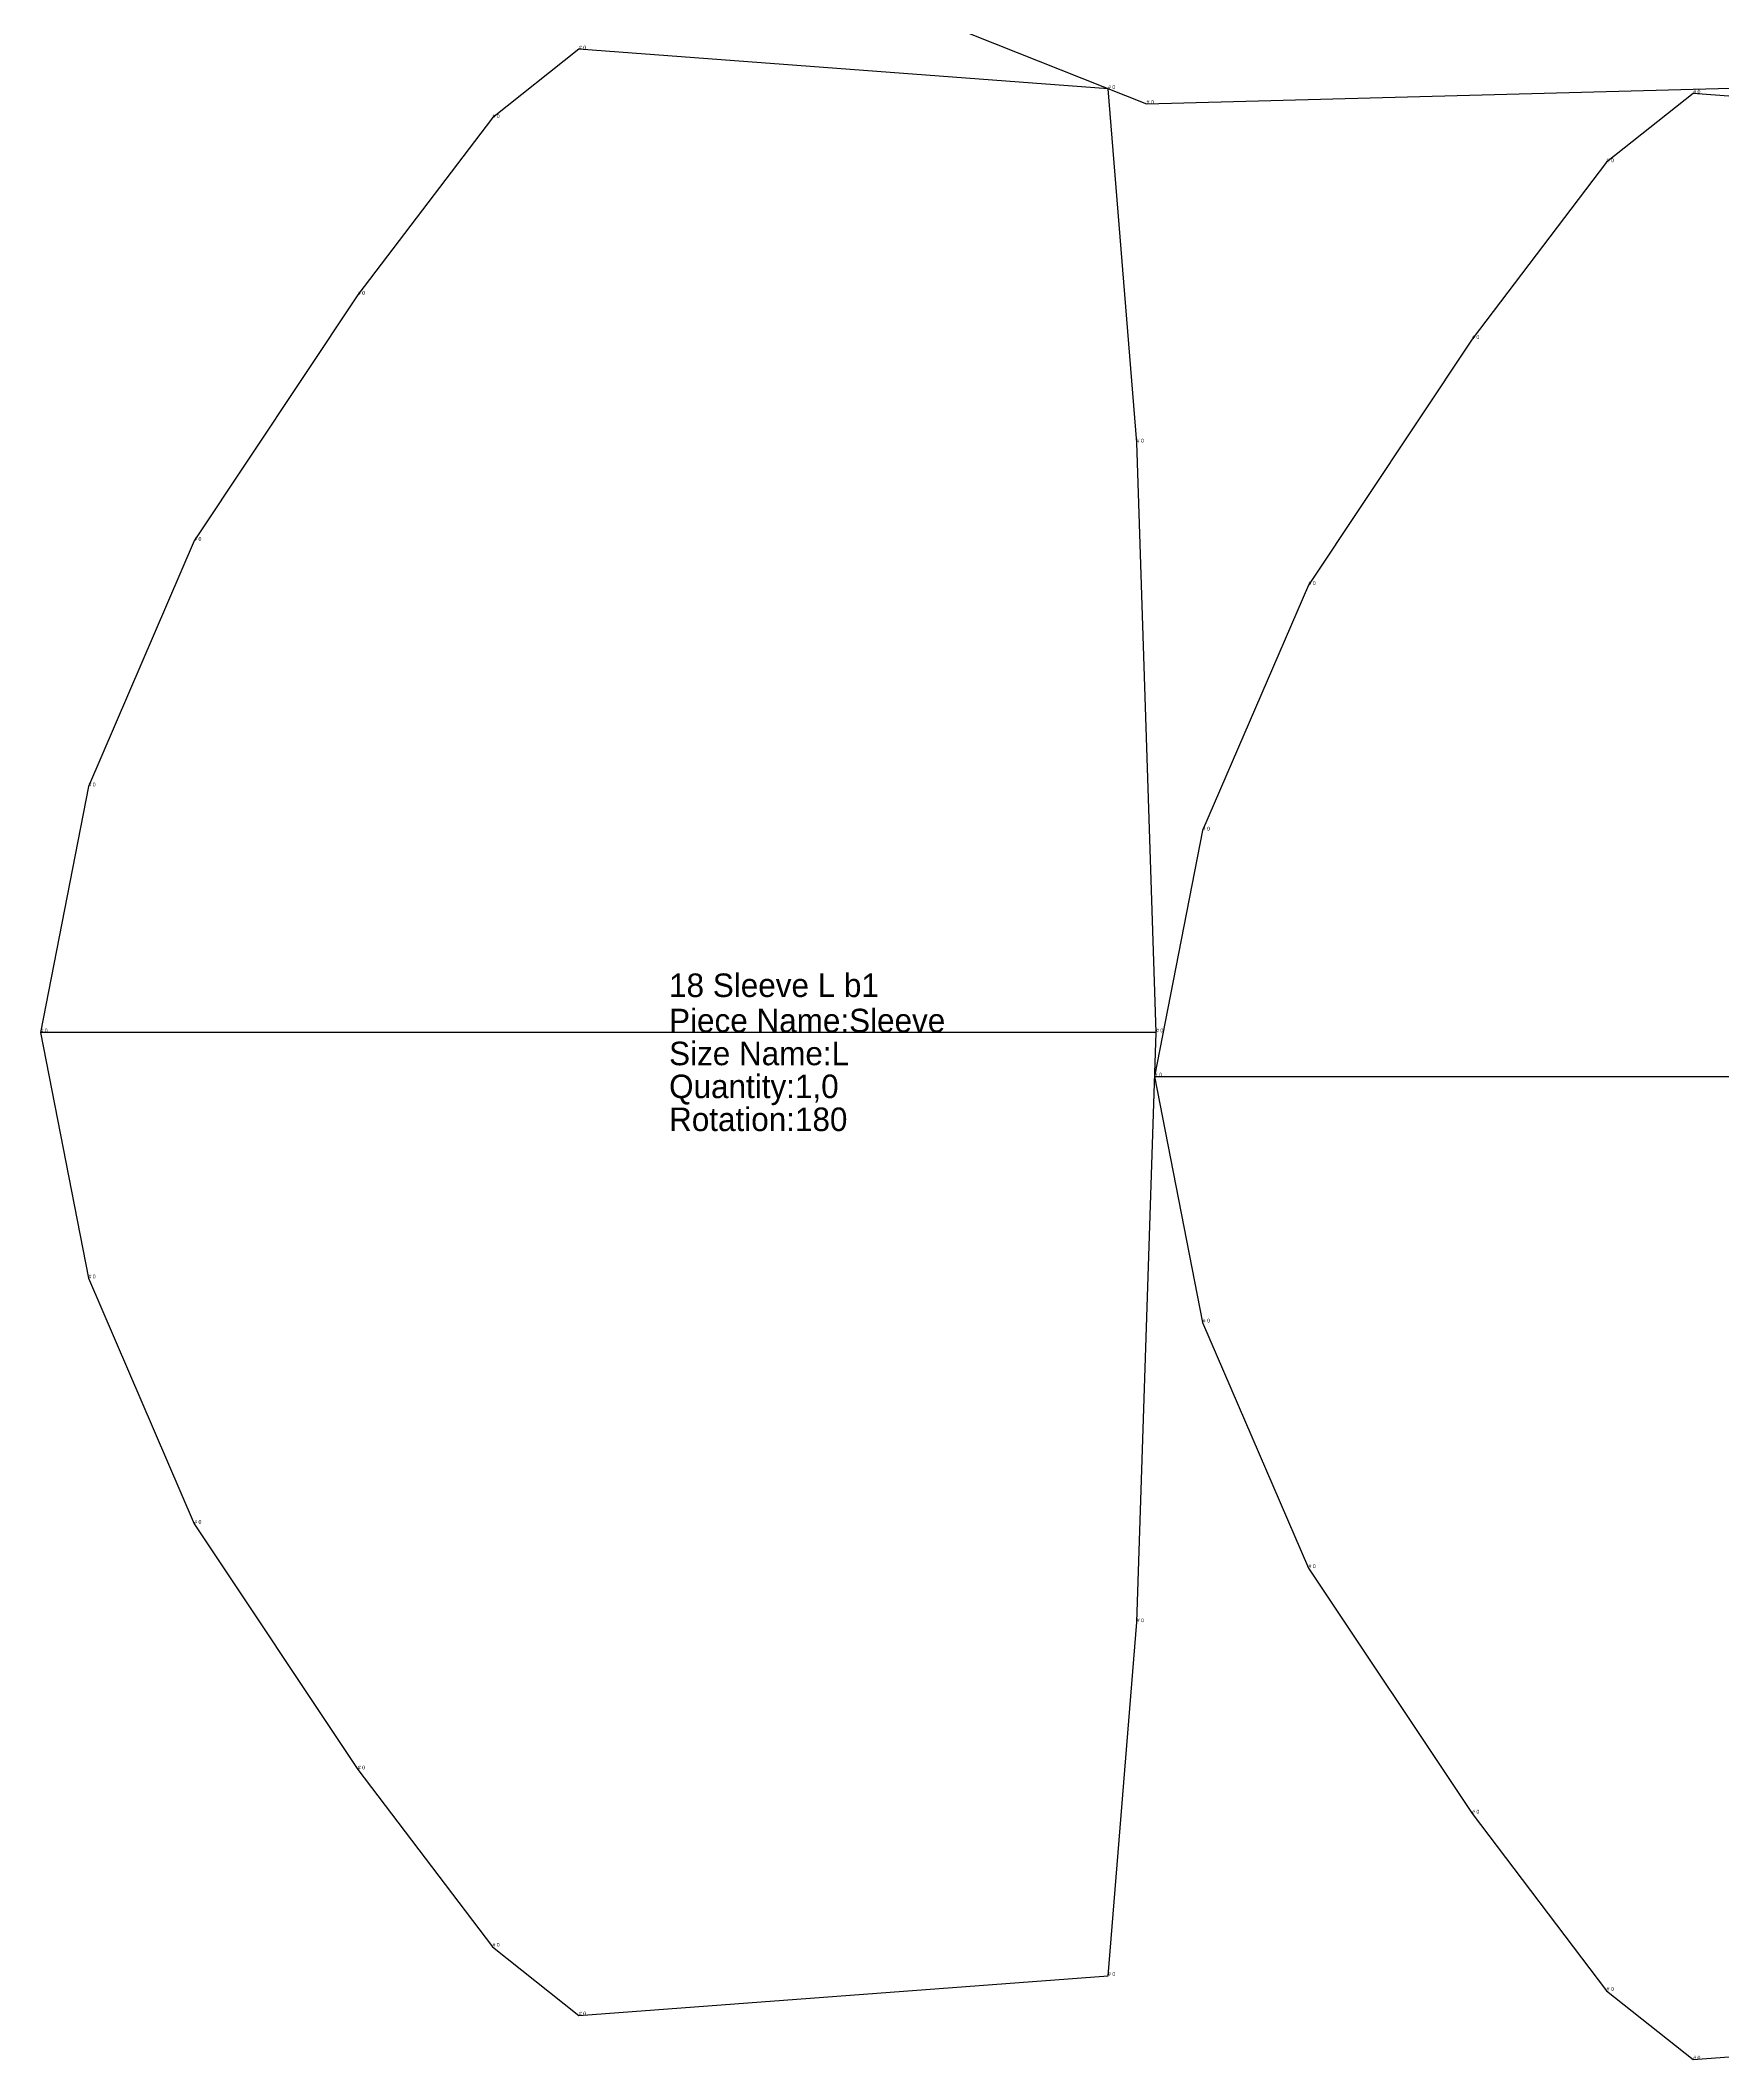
# Model space of a CAD drawing. Extents: x 0 to 2895, y 14 to 1602.
# Drawn here: x 0 to 357.7, y 13.8 to 443.1 of the extents above; entities that cross this region are included whole.
import ezdxf

# ---------------------------------------------------------------- set-up
doc = ezdxf.new("R2010")
doc.units = 0
for name, color, linetype in [('1', 1, 'CONTINUOUS'), ('15', 7, 'CONTINUOUS'), ('5', 3, 'CONTINUOUS'), ('7', 5, 'CONTINUOUS')]:
    doc.layers.add(name, color=color, linetype=linetype)

# ---------------------------------------------------------------- blocks, each defined once
blk = doc.blocks.new('M0016_Front')
at = {"layer": '1'}
blk.add_lwpolyline([(14.3, 812.1), (47, 795.3), (71.6, 764), (81.8, 722.2), (71.6, 680.4), (47, 649.1), (14.3, 632.3), (0, 621.9), (34.8, 502.8), (71.6, 486), (112.5, 475.6), (153.4, 463), (198.4, 444.2), (235.2, 429.6), (470.3, 435.9), (736.2, 440.1)], dxfattribs=at)
blk.add_text('# 0', height=0.8, dxfattribs=at).set_placement((235.2, 429.6))
blk = doc.blocks.new('M0018_Sleeve')
at = {"layer": '1'}
blk.add_lwpolyline([(0, 232.2), (10.2, 179.9), (32.7, 127.7), (67.5, 75.5), (96.1, 37.8), (114.5, 23.2), (227, 31.6), (233.1, 106.8), (237.2, 232.2), (233.1, 357.6), (227, 432.8), (114.5, 441.2), (96.1, 426.6), (67.5, 389), (32.7, 336.7), (10.2, 284.5)], close=True, dxfattribs=at)
at = {"layer": '5'}
blk.add_line((0, 232.21), (237.2, 232.21), dxfattribs=at)
at = {"layer": '7'}
blk.add_line((35.58, 232.21), (201.62, 232.21), dxfattribs=at)
at = {"layer": '1'}
for s, height, p in [('# 0', 0.8, (114.5, 441.2)), ('# 0', 0.8, (227, 432.8)), ('# 0', 0.8, (96.1, 426.6)), ('# 0', 0.8, (67.5, 389)), ('# 0', 0.8, (233.1, 357.6)), ('# 0', 0.8, (32.7, 336.7)), ('# 0', 0.8, (10.2, 284.5)), ('Piece Name:Sleeve', 5, (133.67, 232.21)), ('# 0', 0.8, (0, 232.2)), ('# 0', 0.8, (237.2, 232.2)), ('Size Name:L', 5, (133.67, 225.21)), ('Quantity:1,0', 5, (133.67, 218.21)), ('Rotation:180', 5, (133.67, 211.21)), ('# 0', 0.8, (10.2, 179.9)), ('# 0', 0.8, (32.7, 127.7)), ('# 0', 0.8, (233.1, 106.8)), ('# 0', 0.8, (67.5, 75.5)), ('# 0', 0.8, (96.1, 37.8)), ('# 0', 0.8, (227, 31.6)), ('# 0', 0.8, (114.5, 23.2))]:
    blk.add_text(s, height=height, dxfattribs=at).set_placement(p)
at = {"layer": '15'}
blk.add_text('18 Sleeve L b1', height=5, dxfattribs=at).set_placement((133.67, 239.71))
blk = doc.blocks.new('M0019_Sleeve')
at = {"layer": '1'}
blk.add_lwpolyline([(236.9, 222.8), (247.1, 170.5), (269.6, 118.3), (304.4, 66.1), (333, 28.4), (351.4, 13.8), (463.9, 22.2), (470, 97.4), (474.1, 222.8), (470, 348.2), (463.9, 423.4), (351.4, 431.8), (333, 417.2), (304.4, 379.6), (269.6, 327.3), (247.1, 275.1)], close=True, dxfattribs=at)
at = {"layer": '5'}
blk.add_line((236.9, 222.81), (474.1, 222.81), dxfattribs=at)
at = {"layer": '7'}
blk.add_line((272.48, 222.81), (438.52, 222.81), dxfattribs=at)
at = {"layer": '1'}
for s, height, p in [('# 0', 0.8, (351.4, 431.8)), ('# 0', 0.8, (463.9, 423.4)), ('# 0', 0.8, (333, 417.2)), ('# 0', 0.8, (304.4, 379.6)), ('# 0', 0.8, (470, 348.2)), ('# 0', 0.8, (269.6, 327.3)), ('# 0', 0.8, (247.1, 275.1)), ('Piece Name:Sleeve', 5, (370.57, 222.81)), ('# 0', 0.8, (236.9, 222.8)), ('# 0', 0.8, (474.1, 222.8)), ('Size Name:L', 5, (370.57, 215.81)), ('Quantity:1,0', 5, (370.57, 208.81)), ('Rotation:180', 5, (370.57, 201.81)), ('# 0', 0.8, (247.1, 170.5)), ('# 0', 0.8, (269.6, 118.3)), ('# 0', 0.8, (470, 97.4)), ('# 0', 0.8, (304.4, 66.1)), ('# 0', 0.8, (333, 28.4)), ('# 0', 0.8, (463.9, 22.2)), ('# 0', 0.8, (351.4, 13.8))]:
    blk.add_text(s, height=height, dxfattribs=at).set_placement(p)
at = {"layer": '15'}
blk.add_text('19 Sleeve L b1', height=5, dxfattribs=at).set_placement((370.57, 230.31))

msp = doc.modelspace()

# ---------------------------------------------------------------- block references
for name in ['M0016_Front', 'M0018_Sleeve', 'M0019_Sleeve']:
    msp.add_blockref(name, (0, 0))

doc.saveas('drawing.dxf')
